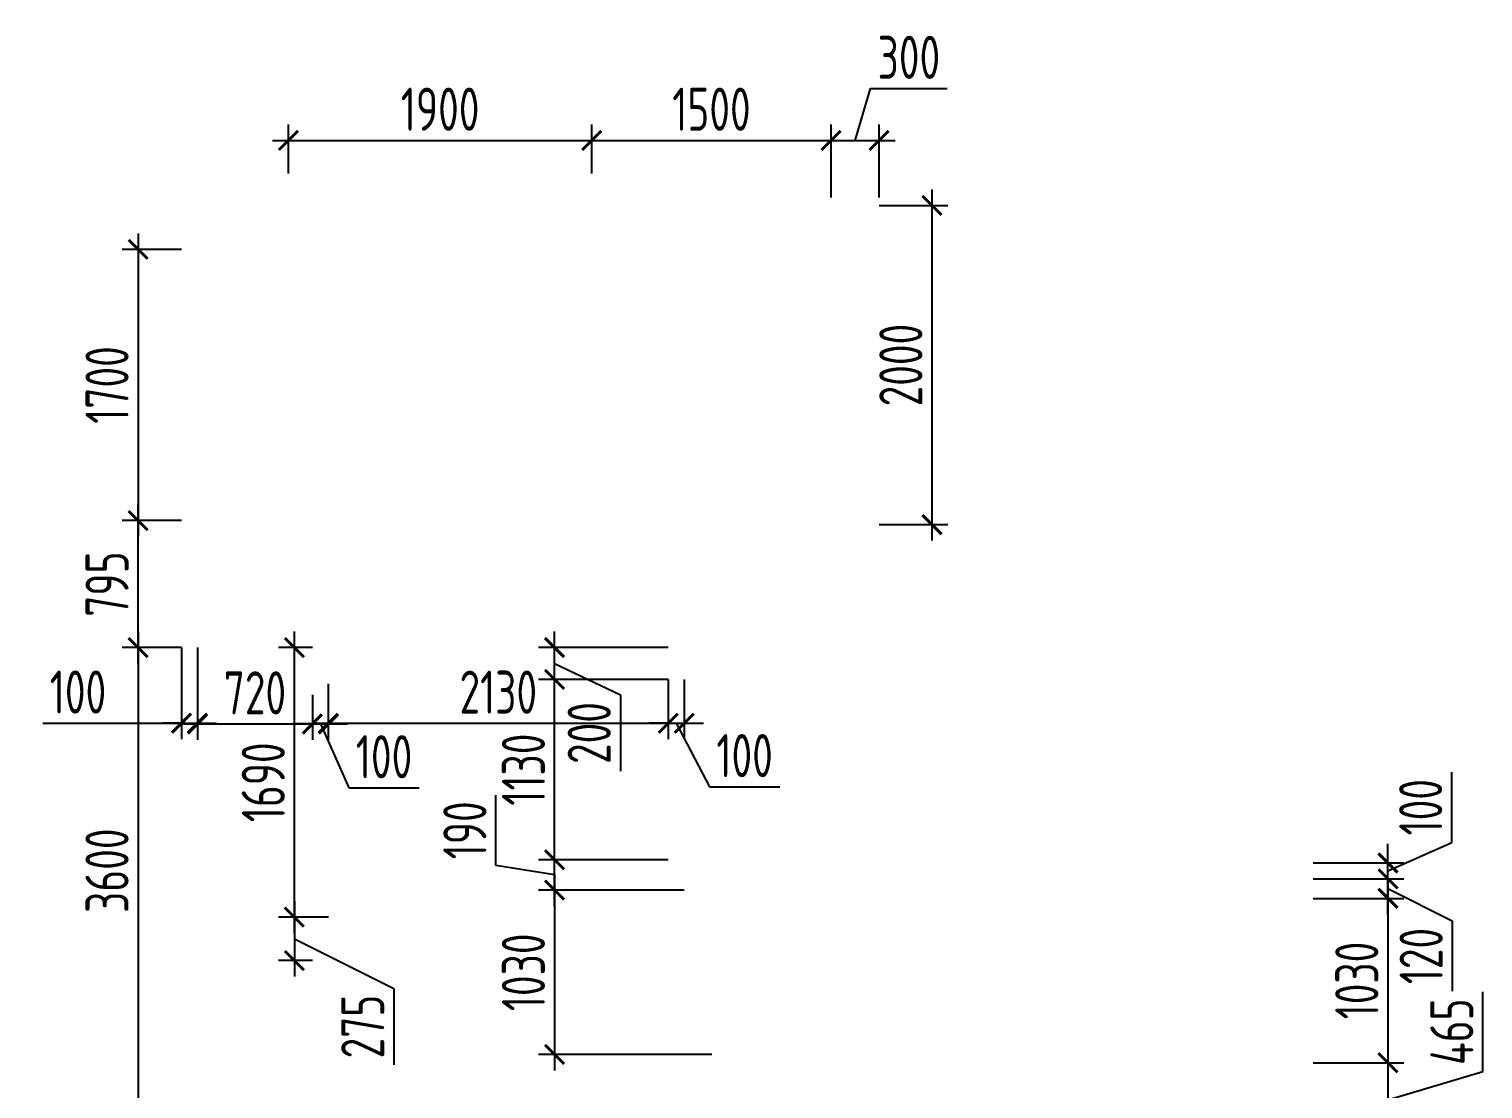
# Model space of a CAD drawing. Header units: millimetres. Extents: x -350007 to 536090, y -888 to 198380.
# Drawn here: x -198439 to -189329, y 124585 to 131226 of the extents above; entities that cross this region are included whole.
import ezdxf

# ---------------------------------------------------------------- set-up
doc = ezdxf.new("R2010")
doc.units = ezdxf.units.MM
doc.layers.add('АР_Размеры нов.', color=15, linetype='Continuous', lineweight=0)
doc.styles.add('ISOCPEUR', font='isocpeur.ttf', dxfattribs={"width": 0.7})
doc.dimstyles.new('R_100', dxfattribs={"dimtxt": 270, "dimasz": 120, "dimexe": 100, "dimexo": 0, "dimgap": 60, "dimtad": 1, "dimdec": 0, "dimrnd": 5, "dimzin": 0, "dimdsep": 46, "dimtxsty": 'ISOCPEUR', "dimblk": 'ARCHTICK', "dimcen": 0, "dimdle": 100, "dimclrd": 256, "dimclre": 256, "dimclrt": 256, "dimadec": 0, "dimazin": 0, "dimtfac": 2, "dimtdec": 0, "dimtofl": 0, "dimtmove": 1, "dimatfit": 3, "dimfxl": 1, "dimtvp": 3, "dimtolj": 1, "dimtzin": 0, "dimarcsym": 0})

# ---------------------------------------------------------------- blocks, each defined once
blk = doc.blocks.new('_ArchTick')
at = {"color": 0, "linetype": 'ByBlock', "const_width": 0.15}
blk.add_lwpolyline([(-0.5, -0.5), (0.5, 0.5)], dxfattribs=at)
blk = doc.blocks.new('*D2535')
at = {"layer": 'Defpoints', "color": 0, "ltscale": 100, "transparency": 16777216}
for p in [(-197483.9, 129845.9), (-197755.6, 128145.9), (-197483.9, 128145.9)]:
    blk.add_point(p, dxfattribs=at)
at = {"layer": 'АР_Размеры нов.', "lineweight": -2, "ltscale": 100, "transparency": 16777216}
for p, q in [((-197755.6, 129945.9), (-197755.6, 128045.9)), ((-197483.9, 129845.9), (-197855.6, 129845.9)), ((-197483.9, 128145.9), (-197855.6, 128145.9))]:
    blk.add_line(p, q, dxfattribs=at)
at = {"layer": 'АР_Размеры нов.', "lineweight": -2, "ltscale": 100, "transparency": 16777216, "xscale": 120, "yscale": 120, "zscale": 120}
for p, rotation in [((-197755.6, 129845.9), 90), ((-197755.6, 128145.9), 270)]:
    blk.add_blockref('_ArchTick', p, dxfattribs=dict(at, rotation=rotation))
at = {"layer": 'АР_Размеры нов.', "ltscale": 100, "transparency": 16777216, "insert": (-197950.6, 128995.9), "char_height": 270, "attachment_point": 5, "rotation": 90, "style": 'ISOCPEUR'}
blk.add_mtext('\\A1;1700', dxfattribs=at)
blk = doc.blocks.new('*D2540')
at = {"layer": 'Defpoints', "color": 0, "ltscale": 100, "transparency": 16777216}
for p in [(-195146.4, 127150.9), (-194433.9, 127150.9), (-194433.9, 126020.8)]:
    blk.add_point(p, dxfattribs=at)
at = {"layer": 'АР_Размеры нов.', "lineweight": -2, "ltscale": 100, "transparency": 16777216}
for p, q in [((-195146.4, 125920.8), (-195146.4, 127250.9)), ((-194433.9, 127150.9), (-195246.4, 127150.9)), ((-194433.9, 126020.8), (-195246.4, 126020.8))]:
    blk.add_line(p, q, dxfattribs=at)
at = {"layer": 'АР_Размеры нов.', "lineweight": -2, "ltscale": 100, "transparency": 16777216, "xscale": 120, "yscale": 120, "zscale": 120}
for p, rotation in [((-195146.4, 127150.9), 90), ((-195146.4, 126020.8), 270)]:
    blk.add_blockref('_ArchTick', p, dxfattribs=dict(at, rotation=rotation))
at = {"layer": 'АР_Размеры нов.', "ltscale": 100, "transparency": 16777216, "insert": (-195341.4, 126585.8), "char_height": 270, "attachment_point": 5, "rotation": 90, "style": 'ISOCPEUR'}
blk.add_mtext('\\A1;1130', dxfattribs=at)
blk = doc.blocks.new('*D2541')
at = {"layer": 'Defpoints', "color": 0, "ltscale": 100, "transparency": 16777216}
for p in [(-190393.9, 125779.2), (-190393.9, 124749.2), (-189924.2, 124749.2)]:
    blk.add_point(p, dxfattribs=at)
at = {"layer": 'АР_Размеры нов.', "lineweight": -2, "ltscale": 100, "transparency": 16777216}
for p, q in [((-189924.2, 125879.2), (-189924.2, 124649.2)), ((-190393.9, 125779.2), (-189824.2, 125779.2)), ((-190393.9, 124749.2), (-189824.2, 124749.2))]:
    blk.add_line(p, q, dxfattribs=at)
at = {"layer": 'АР_Размеры нов.', "lineweight": -2, "ltscale": 100, "transparency": 16777216, "xscale": 120, "yscale": 120, "zscale": 120}
for p, rotation in [((-189924.2, 125779.2), 90), ((-189924.2, 124749.2), 270)]:
    blk.add_blockref('_ArchTick', p, dxfattribs=dict(at, rotation=rotation))
at = {"layer": 'АР_Размеры нов.', "ltscale": 100, "transparency": 16777216, "insert": (-190119.2, 125264.2), "char_height": 270, "attachment_point": 5, "rotation": 90, "style": 'ISOCPEUR'}
blk.add_mtext('\\A1;1030', dxfattribs=at)
blk = doc.blocks.new('*D2542')
at = {"layer": 'Defpoints', "color": 0, "ltscale": 100, "transparency": 16777216}
for p in [(-190393.9, 125900.9), (-189924.2, 125900.9), (-190393.9, 125779.2)]:
    blk.add_point(p, dxfattribs=at)
at = {"layer": 'АР_Размеры нов.', "lineweight": -2, "ltscale": 100, "transparency": 16777216}
for p, q in [((-189924.2, 125679.2), (-189924.2, 126000.9)), ((-190393.9, 125900.9), (-189824.2, 125900.9)), ((-189924.2, 125840.1), (-189521.2, 125638.2)), ((-190393.9, 125779.2), (-189824.2, 125779.2)), ((-189521.2, 125638.2), (-189521.2, 125196.9))]:
    blk.add_line(p, q, dxfattribs=at)
at = {"layer": 'АР_Размеры нов.', "lineweight": -2, "ltscale": 100, "transparency": 16777216, "xscale": 120, "yscale": 120, "zscale": 120}
for p, rotation in [((-189924.2, 125900.9), 90), ((-189924.2, 125779.2), 270)]:
    blk.add_blockref('_ArchTick', p, dxfattribs=dict(at, rotation=rotation))
at = {"layer": 'АР_Размеры нов.', "ltscale": 100, "transparency": 16777216, "insert": (-189716.2, 125417.5), "char_height": 270, "attachment_point": 5, "rotation": 90, "style": 'ISOCPEUR'}
blk.add_mtext('\\A1;120', dxfattribs=at)
blk = doc.blocks.new('*D2544')
at = {"layer": 'Defpoints', "color": 0, "ltscale": 100, "transparency": 16777216}
for p in [(-194333.9, 125830.7), (-195146.4, 124800.7), (-194161.7, 124800.7)]:
    blk.add_point(p, dxfattribs=at)
at = {"layer": 'АР_Размеры нов.', "lineweight": -2, "ltscale": 100, "transparency": 16777216}
for p, q in [((-195146.4, 125930.7), (-195146.4, 124700.7)), ((-194333.9, 125830.7), (-195246.4, 125830.7)), ((-194161.7, 124800.7), (-195246.4, 124800.7))]:
    blk.add_line(p, q, dxfattribs=at)
at = {"layer": 'АР_Размеры нов.', "lineweight": -2, "ltscale": 100, "transparency": 16777216, "xscale": 120, "yscale": 120, "zscale": 120}
for p, rotation in [((-195146.4, 125830.7), 90), ((-195146.4, 124800.7), 270)]:
    blk.add_blockref('_ArchTick', p, dxfattribs=dict(at, rotation=rotation))
at = {"layer": 'АР_Размеры нов.', "ltscale": 100, "transparency": 16777216, "insert": (-195341.4, 125315.7), "char_height": 270, "attachment_point": 5, "rotation": 90, "style": 'ISOCPEUR'}
blk.add_mtext('\\A1;1030', dxfattribs=at)
blk = doc.blocks.new('*D2684')
at = {"layer": 'Defpoints', "color": 0, "ltscale": 100, "transparency": 16777216}
for p in [(-197755.6, 128145.9), (-197483.9, 128145.9), (-197483.9, 127350.7)]:
    blk.add_point(p, dxfattribs=at)
at = {"layer": 'АР_Размеры нов.', "lineweight": -2, "ltscale": 100, "transparency": 16777216}
for p, q in [((-197755.6, 127250.7), (-197755.6, 128245.9)), ((-197483.9, 128145.9), (-197855.6, 128145.9)), ((-197483.9, 127350.7), (-197855.6, 127350.7))]:
    blk.add_line(p, q, dxfattribs=at)
at = {"layer": 'АР_Размеры нов.', "lineweight": -2, "ltscale": 100, "transparency": 16777216, "xscale": 120, "yscale": 120, "zscale": 120}
for p, rotation in [((-197755.6, 128145.9), 90), ((-197755.6, 127350.7), 270)]:
    blk.add_blockref('_ArchTick', p, dxfattribs=dict(at, rotation=rotation))
at = {"layer": 'АР_Размеры нов.', "ltscale": 100, "transparency": 16777216, "insert": (-197950.6, 127748.3), "char_height": 270, "attachment_point": 5, "rotation": 90, "style": 'ISOCPEUR'}
blk.add_mtext('\\A1;795', dxfattribs=at)
blk = doc.blocks.new('*D2685')
at = {"layer": 'Defpoints', "color": 0, "ltscale": 100, "transparency": 16777216}
for p in [(-193112.9, 130120.8), (-193113, 128120.7), (-192781.5, 128120.7)]:
    blk.add_point(p, dxfattribs=at)
at = {"layer": 'АР_Размеры нов.', "lineweight": -2, "ltscale": 100, "transparency": 16777216}
for p, q in [((-192781.5, 130220.8), (-192781.5, 128020.7)), ((-193112.9, 130120.8), (-192681.5, 130120.8)), ((-193113, 128120.7), (-192681.5, 128120.7))]:
    blk.add_line(p, q, dxfattribs=at)
at = {"layer": 'АР_Размеры нов.', "lineweight": -2, "ltscale": 100, "transparency": 16777216, "xscale": 120, "yscale": 120, "zscale": 120}
for p, rotation in [((-192781.5, 130120.8), 90), ((-192781.5, 128120.7), 270)]:
    blk.add_blockref('_ArchTick', p, dxfattribs=dict(at, rotation=rotation))
at = {"layer": 'АР_Размеры нов.', "ltscale": 100, "transparency": 16777216, "insert": (-192976.5, 129120.7), "char_height": 270, "attachment_point": 5, "rotation": 90, "style": 'ISOCPEUR'}
blk.add_mtext('\\A1;2000', dxfattribs=at)
blk = doc.blocks.new('*D2948')
at = {"layer": 'Defpoints', "color": 0, "ltscale": 100, "transparency": 16777216}
for p in [(-194912.9, 130529), (-196813.9, 130320.7, 0), (-194912.9, 130320.7)]:
    blk.add_point(p, dxfattribs=at)
at = {"layer": 'АР_Размеры нов.', "lineweight": -2, "ltscale": 100, "transparency": 16777216}
for p, q in [((-196813.9, 130320.7), (-196813.9, 130629)), ((-194912.9, 130320.7), (-194912.9, 130629)), ((-196913.9, 130529), (-194812.9, 130529))]:
    blk.add_line(p, q, dxfattribs=at)
at = {"layer": 'АР_Размеры нов.', "lineweight": -2, "ltscale": 100, "transparency": 16777216, "xscale": 120, "yscale": 120, "zscale": 120, "rotation": 180}
blk.add_blockref('_ArchTick', (-196813.9, 130529), dxfattribs=at)
at = {"layer": 'АР_Размеры нов.', "lineweight": -2, "ltscale": 100, "transparency": 16777216, "xscale": 120, "yscale": 120, "zscale": 120}
blk.add_blockref('_ArchTick', (-194912.9, 130529), dxfattribs=at)
at = {"layer": 'АР_Размеры нов.', "ltscale": 100, "transparency": 16777216, "insert": (-195863.4, 130724), "char_height": 270, "attachment_point": 5, "style": 'ISOCPEUR'}
blk.add_mtext('\\A1;1900', dxfattribs=at)
blk = doc.blocks.new('*D2949')
at = {"layer": 'Defpoints', "color": 0, "ltscale": 100, "transparency": 16777216}
for p in [(-193413.4, 130529), (-194912.9, 130320.7), (-193413.4, 130320.7, 0)]:
    blk.add_point(p, dxfattribs=at)
at = {"layer": 'АР_Размеры нов.', "lineweight": -2, "ltscale": 100, "transparency": 16777216}
for p, q in [((-194912.9, 130320.7), (-194912.9, 130629)), ((-193413.4, 130320.7), (-193413.4, 130629)), ((-195012.9, 130529), (-193313.4, 130529))]:
    blk.add_line(p, q, dxfattribs=at)
at = {"layer": 'АР_Размеры нов.', "lineweight": -2, "ltscale": 100, "transparency": 16777216, "xscale": 120, "yscale": 120, "zscale": 120, "rotation": 180}
blk.add_blockref('_ArchTick', (-194912.9, 130529), dxfattribs=at)
at = {"layer": 'АР_Размеры нов.', "lineweight": -2, "ltscale": 100, "transparency": 16777216, "xscale": 120, "yscale": 120, "zscale": 120}
blk.add_blockref('_ArchTick', (-193413.4, 130529), dxfattribs=at)
at = {"layer": 'АР_Размеры нов.', "ltscale": 100, "transparency": 16777216, "insert": (-194163.2, 130724), "char_height": 270, "attachment_point": 5, "style": 'ISOCPEUR'}
blk.add_mtext('\\A1;1500', dxfattribs=at)
blk = doc.blocks.new('*D2967')
at = {"layer": 'Defpoints', "color": 0, "ltscale": 100, "transparency": 16777216}
for p in [(-193112.9, 130529), (-193413.4, 130170.8, 0), (-193112.9, 130170.8)]:
    blk.add_point(p, dxfattribs=at)
at = {"layer": 'АР_Размеры нов.', "lineweight": -2, "ltscale": 100, "transparency": 16777216}
for p, q in [((-193263.2, 130529), (-193165.7, 130854)), ((-193165.7, 130854), (-192686.6, 130854)), ((-193413.4, 130170.8), (-193413.4, 130629)), ((-193112.9, 130170.8), (-193112.9, 130629)), ((-193513.4, 130529), (-193012.9, 130529))]:
    blk.add_line(p, q, dxfattribs=at)
at = {"layer": 'АР_Размеры нов.', "lineweight": -2, "ltscale": 100, "transparency": 16777216, "xscale": 120, "yscale": 120, "zscale": 120, "rotation": 180}
blk.add_blockref('_ArchTick', (-193413.4, 130529), dxfattribs=at)
at = {"layer": 'АР_Размеры нов.', "lineweight": -2, "ltscale": 100, "transparency": 16777216, "xscale": 120, "yscale": 120, "zscale": 120}
blk.add_blockref('_ArchTick', (-193112.9, 130529), dxfattribs=at)
at = {"layer": 'АР_Размеры нов.', "ltscale": 100, "transparency": 16777216, "insert": (-192926.1, 131049), "char_height": 270, "attachment_point": 5, "style": 'ISOCPEUR'}
blk.add_mtext('\\A1;300', dxfattribs=at)
blk = doc.blocks.new('*D2855')
at = {"layer": 'Defpoints', "color": 0, "ltscale": 500, "transparency": 16777216}
for p in [(-195146.4, 127350.7), (-194433.9, 127350.7), (-194433.9, 127150.9)]:
    blk.add_point(p, dxfattribs=at)
at = {"layer": 'АР_Размеры нов.', "lineweight": -2, "ltscale": 500, "transparency": 16777216}
for p, q in [((-195146.4, 127050.9), (-195146.4, 127450.7)), ((-194433.9, 127350.7), (-195246.4, 127350.7)), ((-195146.4, 127250.8), (-194734.2, 127054.7)), ((-194433.9, 127150.9), (-195246.4, 127150.9)), ((-194734.2, 127054.7), (-194734.2, 126575.6))]:
    blk.add_line(p, q, dxfattribs=at)
at = {"layer": 'АР_Размеры нов.', "lineweight": -2, "ltscale": 500, "transparency": 16777216, "xscale": 120, "yscale": 120, "zscale": 120}
for p, rotation in [((-195146.4, 127350.7), 90), ((-195146.4, 127150.9), 270)]:
    blk.add_blockref('_ArchTick', p, dxfattribs=dict(at, rotation=rotation))
at = {"layer": 'АР_Размеры нов.', "lineweight": 13, "ltscale": 500, "transparency": 16777216, "insert": (-194929.2, 126815.1), "char_height": 270, "attachment_point": 5, "rotation": 90, "style": 'ISOCPEUR'}
blk.add_mtext('\\A1;200', dxfattribs=at)
blk = doc.blocks.new('*D2858')
at = {"layer": 'Defpoints', "color": 0, "ltscale": 500, "transparency": 16777216}
for p in [(-190393.9, 124749.2), (-190393.9, 124282.4), (-189924.2, 124282.4)]:
    blk.add_point(p, dxfattribs=at)
at = {"layer": 'АР_Размеры нов.', "lineweight": -2, "ltscale": 500, "transparency": 16777216}
for p, q in [((-189329.2, 124694.3), (-189329.2, 125192.3)), ((-189924.2, 124849.2), (-189924.2, 124182.4)), ((-190393.9, 124749.2), (-189824.2, 124749.2)), ((-189924.2, 124515.8), (-189329.2, 124694.3)), ((-190393.9, 124282.4), (-189824.2, 124282.4))]:
    blk.add_line(p, q, dxfattribs=at)
at = {"layer": 'АР_Размеры нов.', "lineweight": -2, "ltscale": 500, "transparency": 16777216, "xscale": 120, "yscale": 120, "zscale": 120}
for p, rotation in [((-189924.2, 124749.2), 90), ((-189924.2, 124282.4), 270)]:
    blk.add_blockref('_ArchTick', p, dxfattribs=dict(at, rotation=rotation))
at = {"layer": 'АР_Размеры нов.', "lineweight": 13, "ltscale": 500, "transparency": 16777216, "insert": (-189524.2, 124943.3), "char_height": 270, "attachment_point": 5, "rotation": 90, "style": 'ISOCPEUR'}
blk.add_mtext('\\A1;465', dxfattribs=at)
blk = doc.blocks.new('*D2870')
at = {"layer": 'Defpoints', "color": 0, "ltscale": 500, "transparency": 16777216}
for p in [(-195146.4, 126020.8), (-194433.9, 126020.8), (-194333.9, 125830.7)]:
    blk.add_point(p, dxfattribs=at)
at = {"layer": 'АР_Размеры нов.', "lineweight": -2, "ltscale": 500, "transparency": 16777216}
for p, q in [((-195513.4, 125984.8), (-195513.4, 126426.1)), ((-195146.4, 125730.7), (-195146.4, 126120.8)), ((-194433.9, 126020.8), (-195246.4, 126020.8)), ((-195146.4, 125925.7), (-195513.4, 125984.8)), ((-194333.9, 125830.7), (-195246.4, 125830.7))]:
    blk.add_line(p, q, dxfattribs=at)
at = {"layer": 'АР_Размеры нов.', "lineweight": -2, "ltscale": 500, "transparency": 16777216, "xscale": 120, "yscale": 120, "zscale": 120}
for p, rotation in [((-195146.4, 126020.8), 90), ((-195146.4, 125830.7), 270)]:
    blk.add_blockref('_ArchTick', p, dxfattribs=dict(at, rotation=rotation))
at = {"layer": 'АР_Размеры нов.', "lineweight": 13, "ltscale": 500, "transparency": 16777216, "insert": (-195708.4, 126205.5), "char_height": 270, "attachment_point": 5, "rotation": 90, "style": 'ISOCPEUR'}
blk.add_mtext('\\A1;190', dxfattribs=at)
blk = doc.blocks.new('*D3080')
at = {"layer": 'Defpoints', "color": 0, "ltscale": 500, "transparency": 16777216}
for p in [(-190393.9, 126000.9), (-189924.2, 126000.9), (-190393.9, 125900.9)]:
    blk.add_point(p, dxfattribs=at)
at = {"layer": 'АР_Размеры нов.', "lineweight": -2, "ltscale": 500, "transparency": 16777216}
for p, q in [((-189524.2, 126129.4), (-189524.2, 126570.7)), ((-189924.2, 125950.9), (-189524.2, 126129.4)), ((-189924.2, 126000.9), (-189924.2, 126120.9)), ((-190393.9, 126000.9), (-189824.2, 126000.9)), ((-189924.2, 125900.9), (-189924.2, 126000.9)), ((-190393.9, 125900.9), (-189824.2, 125900.9)), ((-189924.2, 125900.9), (-189924.2, 125780.9))]:
    blk.add_line(p, q, dxfattribs=at)
at = {"layer": 'АР_Размеры нов.', "lineweight": -2, "ltscale": 500, "transparency": 16777216, "xscale": 120, "yscale": 120, "zscale": 120}
for p, rotation in [((-189924.2, 126000.9), 270), ((-189924.2, 125900.9), 90)]:
    blk.add_blockref('_ArchTick', p, dxfattribs=dict(at, rotation=rotation))
at = {"layer": 'АР_Размеры нов.', "lineweight": 13, "ltscale": 500, "transparency": 16777216, "insert": (-189719.2, 126350.1), "char_height": 270, "attachment_point": 5, "rotation": 90, "style": 'ISOCPEUR'}
blk.add_mtext('\\A1;100', dxfattribs=at)
blk = doc.blocks.new('*D1655')
at = {"layer": 'Defpoints', "color": 0, "ltscale": 500, "transparency": 16777216}
for p in [(-197483.9, 127350.7), (-197383.9, 127350.7), (-197383.9, 126876.9)]:
    blk.add_point(p, dxfattribs=at)
at = {"layer": 'АР_Размеры нов.', "lineweight": -2, "ltscale": 500, "transparency": 16777216}
for p, q in [((-197483.9, 127350.7), (-197483.9, 126776.9)), ((-197383.9, 127350.7), (-197383.9, 126776.9)), ((-198353, 126876.9), (-197483.9, 126876.9)), ((-197483.9, 126876.9), (-197603.9, 126876.9)), ((-197483.9, 126876.9), (-197383.9, 126876.9)), ((-197383.9, 126876.9), (-197263.9, 126876.9))]:
    blk.add_line(p, q, dxfattribs=at)
at = {"layer": 'АР_Размеры нов.', "lineweight": -2, "ltscale": 500, "transparency": 16777216, "xscale": 120, "yscale": 120, "zscale": 120}
blk.add_blockref('_ArchTick', (-197483.9, 126876.9), dxfattribs=at)
at = {"layer": 'АР_Размеры нов.', "lineweight": -2, "ltscale": 500, "transparency": 16777216, "xscale": 120, "yscale": 120, "zscale": 120, "rotation": 180}
blk.add_blockref('_ArchTick', (-197383.9, 126876.9), dxfattribs=at)
at = {"layer": 'АР_Размеры нов.', "lineweight": 13, "ltscale": 500, "transparency": 16777216, "insert": (-198132.4, 127071.9), "char_height": 270, "attachment_point": 5, "style": 'ISOCPEUR'}
blk.add_mtext('\\A1;100', dxfattribs=at)
blk = doc.blocks.new('*D1656')
at = {"layer": 'Defpoints', "color": 0, "ltscale": 500, "transparency": 16777216}
for p in [(-197383.9, 127350.7), (-196663.9, 127054.5), (-196663.9, 126871.7)]:
    blk.add_point(p, dxfattribs=at)
at = {"layer": 'АР_Размеры нов.', "lineweight": -2, "ltscale": 500, "transparency": 16777216}
for p, q in [((-197383.9, 127350.7), (-197383.9, 126771.7)), ((-196663.9, 127054.5), (-196663.9, 126771.7)), ((-197483.9, 126871.7), (-196563.9, 126871.7))]:
    blk.add_line(p, q, dxfattribs=at)
at = {"layer": 'АР_Размеры нов.', "lineweight": -2, "ltscale": 500, "transparency": 16777216, "xscale": 120, "yscale": 120, "zscale": 120, "rotation": 180}
blk.add_blockref('_ArchTick', (-197383.9, 126871.7), dxfattribs=at)
at = {"layer": 'АР_Размеры нов.', "lineweight": -2, "ltscale": 500, "transparency": 16777216, "xscale": 120, "yscale": 120, "zscale": 120}
blk.add_blockref('_ArchTick', (-196663.9, 126871.7), dxfattribs=at)
at = {"layer": 'АР_Размеры нов.', "lineweight": 13, "ltscale": 500, "transparency": 16777216, "insert": (-197023.9, 127066.7), "char_height": 270, "attachment_point": 5, "style": 'ISOCPEUR'}
blk.add_mtext('\\A1;720', dxfattribs=at)
blk = doc.blocks.new('*D1657')
at = {"layer": 'Defpoints', "color": 0, "ltscale": 500, "transparency": 16777216}
for p in [(-196563.9, 127123.4), (-196663.9, 127054.5), (-196563.9, 126871.7)]:
    blk.add_point(p, dxfattribs=at)
at = {"layer": 'АР_Размеры нов.', "lineweight": -2, "ltscale": 500, "transparency": 16777216}
for p, q in [((-196563.9, 127123.4), (-196563.9, 126771.7)), ((-196663.9, 127054.5), (-196663.9, 126771.7)), ((-196663.9, 126871.7), (-196783.9, 126871.7)), ((-196663.9, 126871.7), (-196563.9, 126871.7)), ((-196613.9, 126871.7), (-196435.4, 126471.7)), ((-196563.9, 126871.7), (-196443.9, 126871.7)), ((-196435.4, 126471.7), (-195994.1, 126471.7))]:
    blk.add_line(p, q, dxfattribs=at)
at = {"layer": 'АР_Размеры нов.', "lineweight": -2, "ltscale": 500, "transparency": 16777216, "xscale": 120, "yscale": 120, "zscale": 120}
blk.add_blockref('_ArchTick', (-196663.9, 126871.7), dxfattribs=at)
at = {"layer": 'АР_Размеры нов.', "lineweight": -2, "ltscale": 500, "transparency": 16777216, "xscale": 120, "yscale": 120, "zscale": 120, "rotation": 180}
blk.add_blockref('_ArchTick', (-196563.9, 126871.7), dxfattribs=at)
at = {"layer": 'АР_Размеры нов.', "lineweight": 13, "ltscale": 500, "transparency": 16777216, "insert": (-196214.8, 126666.7), "char_height": 270, "attachment_point": 5, "style": 'ISOCPEUR'}
blk.add_mtext('\\A1;100', dxfattribs=at)
blk = doc.blocks.new('*D1658')
at = {"layer": 'Defpoints', "color": 0, "ltscale": 500, "transparency": 16777216}
for p in [(-196563.9, 127123.4), (-194433.9, 127150.8), (-194433.9, 126876)]:
    blk.add_point(p, dxfattribs=at)
at = {"layer": 'АР_Размеры нов.', "lineweight": -2, "ltscale": 500, "transparency": 16777216}
for p, q in [((-196563.9, 127123.4), (-196563.9, 126776)), ((-194433.9, 127150.8), (-194433.9, 126776)), ((-196663.9, 126876), (-194333.9, 126876))]:
    blk.add_line(p, q, dxfattribs=at)
at = {"layer": 'АР_Размеры нов.', "lineweight": -2, "ltscale": 500, "transparency": 16777216, "xscale": 120, "yscale": 120, "zscale": 120, "rotation": 180}
blk.add_blockref('_ArchTick', (-196563.9, 126876), dxfattribs=at)
at = {"layer": 'АР_Размеры нов.', "lineweight": -2, "ltscale": 500, "transparency": 16777216, "xscale": 120, "yscale": 120, "zscale": 120}
blk.add_blockref('_ArchTick', (-194433.9, 126876), dxfattribs=at)
at = {"layer": 'АР_Размеры нов.', "lineweight": 13, "ltscale": 500, "transparency": 16777216, "insert": (-195498.9, 127071), "char_height": 270, "attachment_point": 5, "style": 'ISOCPEUR'}
blk.add_mtext('\\A1;2130', dxfattribs=at)
blk = doc.blocks.new('*D1659')
at = {"layer": 'Defpoints', "color": 0, "ltscale": 500, "transparency": 16777216}
for p in [(-194433.9, 127150.8), (-194333.9, 127150.9), (-194333.9, 126876.9)]:
    blk.add_point(p, dxfattribs=at)
at = {"layer": 'АР_Размеры нов.', "lineweight": -2, "ltscale": 500, "transparency": 16777216}
for p, q in [((-194433.9, 127150.8), (-194433.9, 126776.9)), ((-194333.9, 127150.9), (-194333.9, 126776.9)), ((-194433.9, 126876.9), (-194553.9, 126876.9)), ((-194433.9, 126876.9), (-194333.9, 126876.9)), ((-194383.9, 126876.9), (-194176.1, 126478.6)), ((-194333.9, 126876.9), (-194213.9, 126876.9)), ((-194176.1, 126478.6), (-193734.8, 126478.6))]:
    blk.add_line(p, q, dxfattribs=at)
at = {"layer": 'АР_Размеры нов.', "lineweight": -2, "ltscale": 500, "transparency": 16777216, "xscale": 120, "yscale": 120, "zscale": 120}
blk.add_blockref('_ArchTick', (-194433.9, 126876.9), dxfattribs=at)
at = {"layer": 'АР_Размеры нов.', "lineweight": -2, "ltscale": 500, "transparency": 16777216, "xscale": 120, "yscale": 120, "zscale": 120, "rotation": 180}
blk.add_blockref('_ArchTick', (-194333.9, 126876.9), dxfattribs=at)
at = {"layer": 'АР_Размеры нов.', "lineweight": 13, "ltscale": 500, "transparency": 16777216, "insert": (-193955.5, 126673.6), "char_height": 270, "attachment_point": 5, "style": 'ISOCPEUR'}
blk.add_mtext('\\A1;100', dxfattribs=at)
blk = doc.blocks.new('*D2409')
at = {"layer": 'Defpoints', "color": 0, "ltscale": 500, "transparency": 16777216}
for p in [(-197483.9, 127350.7), (-197755.6, 123750.7), (-197383.9, 123750.7)]:
    blk.add_point(p, dxfattribs=at)
at = {"layer": 'АР_Размеры нов.', "lineweight": -2, "ltscale": 500, "transparency": 16777216}
for p, q in [((-197755.6, 127450.7), (-197755.6, 123650.7)), ((-197483.9, 127350.7), (-197855.6, 127350.7)), ((-197383.9, 123750.7), (-197855.6, 123750.7))]:
    blk.add_line(p, q, dxfattribs=at)
at = {"layer": 'АР_Размеры нов.', "lineweight": -2, "ltscale": 500, "transparency": 16777216, "xscale": 120, "yscale": 120, "zscale": 120}
for p, rotation in [((-197755.6, 127350.7), 90), ((-197755.6, 123750.7), 270)]:
    blk.add_blockref('_ArchTick', p, dxfattribs=dict(at, rotation=rotation))
at = {"layer": 'АР_Размеры нов.', "lineweight": 13, "ltscale": 500, "transparency": 16777216, "insert": (-197950.6, 125952.5), "char_height": 270, "attachment_point": 5, "rotation": 90, "style": 'ISOCPEUR'}
blk.add_mtext('\\A1;3600', dxfattribs=at)
blk = doc.blocks.new('*D4065')
at = {"layer": 'Defpoints', "color": 0, "transparency": 16777216}
for p in [(-196563.8, 125661.7), (-196776.6, 125388.9), (-196663.9, 125388.9)]:
    blk.add_point(p, dxfattribs=at)
at = {"layer": 'АР_Размеры нов.', "lineweight": -2, "transparency": 16777216}
for p, q in [((-196776.6, 125761.7), (-196776.6, 125288.9)), ((-196563.8, 125661.7), (-196876.6, 125661.7)), ((-196776.6, 125525.3), (-196153.4, 125215)), ((-196663.9, 125388.9), (-196876.6, 125388.9)), ((-196153.4, 125215), (-196153.4, 124735.9))]:
    blk.add_line(p, q, dxfattribs=at)
at = {"layer": 'АР_Размеры нов.', "lineweight": -2, "transparency": 16777216, "xscale": 120, "yscale": 120, "zscale": 120}
for p, rotation in [((-196776.6, 125661.7), 90), ((-196776.6, 125388.9), 270)]:
    blk.add_blockref('_ArchTick', p, dxfattribs=dict(at, rotation=rotation))
at = {"layer": 'АР_Размеры нов.', "transparency": 16777216, "insert": (-196348.4, 124975.5), "char_height": 270, "attachment_point": 5, "rotation": 90, "style": 'ISOCPEUR'}
blk.add_mtext('\\A1;275', dxfattribs=at)
blk = doc.blocks.new('*D4085')
at = {"layer": 'Defpoints', "color": 0, "transparency": 16777216}
for p in [(-196776.6, 127350.7), (-196663.9, 127350.7), (-196663.9, 125661.7)]:
    blk.add_point(p, dxfattribs=at)
at = {"layer": 'АР_Размеры нов.', "lineweight": -2, "transparency": 16777216}
for p, q in [((-196776.6, 125561.7), (-196776.6, 127450.7)), ((-196663.9, 127350.7), (-196876.6, 127350.7)), ((-196663.9, 125661.7), (-196876.6, 125661.7))]:
    blk.add_line(p, q, dxfattribs=at)
at = {"layer": 'АР_Размеры нов.', "lineweight": -2, "transparency": 16777216, "xscale": 120, "yscale": 120, "zscale": 120}
for p, rotation in [((-196776.6, 127350.7), 90), ((-196776.6, 125661.7), 270)]:
    blk.add_blockref('_ArchTick', p, dxfattribs=dict(at, rotation=rotation))
at = {"layer": 'АР_Размеры нов.', "transparency": 16777216, "insert": (-196971.6, 126506.2), "char_height": 270, "attachment_point": 5, "rotation": 90, "style": 'ISOCPEUR'}
blk.add_mtext('\\A1;1690', dxfattribs=at)

msp = doc.modelspace()

# ---------------------------------------------------------------- dimensions: what is measured, and where the dimension line sits
at = {"layer": 'АР_Размеры нов.', "ltscale": 100}
for base, p1, p2, override, picture, middle in [((-193112.9154, 130529.0028), (-193413.3955, 130170.7839, 0), (-193112.9154, 130170.7839), {"dimpost": '\\X', "dimfxl": 300, "dimarcsym": 1}, '*D2967', (-193105.6555, 131049.0028)), ((-194912.9, 130529), (-196813.9, 130320.7, 0), (-194912.9, 130320.7), {"dimpost": '\\X', "dimfxl": 2.5, "dimarcsym": 1}, '*D2948', (-195863.4, 130724)), ((-193413.3955, 130529.0028), (-194912.9151, 130320.6825), (-193413.3955, 130320.6825, 0), {"dimpost": '\\X', "dimfxl": 2.5, "dimarcsym": 1}, '*D2949', (-194163.1553, 130724.0028))]:
    dim = msp.add_linear_dim(base=base, p1=p1, p2=p2, dimstyle='R_100', override=override, dxfattribs=at)
    dim.commit()
    dim.dimension.update_dxf_attribs({"geometry": picture, "text_midpoint": middle})
for base, p1, p2, picture, middle in [((-192781.5, 128120.7), (-193112.9, 130120.8), (-193113, 128120.7), '*D2685', (-192976.5, 129120.7)), ((-197755.6, 128145.9), (-197483.9, 129845.9), (-197483.9, 128145.9), '*D2535', (-197950.6, 128995.9)), ((-197755.6, 128145.9), (-197483.9, 127350.7), (-197483.9, 128145.9), '*D2684', (-197950.6, 127748.3)), ((-195146.4, 127150.9), (-194433.9, 126020.8), (-194433.9, 127150.9), '*D2540', (-195341.4, 126585.8)), ((-195146.4, 124800.7), (-194333.9, 125830.7), (-194161.7, 124800.7), '*D2544', (-195341.4, 125315.7)), ((-189924.2, 124749.2), (-190393.9, 125779.2), (-190393.9, 124749.2), '*D2541', (-190119.2, 125264.2))]:
    dim = msp.add_linear_dim(base=base, p1=p1, p2=p2, angle=90, dimstyle='R_100', override={"dimpost": '\\X', "dimfxl": 2.5, "dimarcsym": 1}, dxfattribs=at)
    dim.commit()
    dim.dimension.update_dxf_attribs({"geometry": picture, "text_midpoint": middle})
at = {"layer": 'АР_Размеры нов.', "lineweight": 13, "ltscale": 500}
for base, p1, p2, override, picture, middle in [((-197755.6, 123750.7), (-197483.9, 127350.7), (-197383.9, 123750.7), {"dimpost": '\\X'}, '*D2409', (-197755.6, 125952.5)), ((-195146.4, 127350.7), (-194433.9, 127150.9), (-194433.9, 127350.7), {"dimpost": '\\X', "dimfxl": 2.5, "dimarcsym": 1}, '*D2855', (-194734.2, 126994.7)), ((-189924.2, 126000.9), (-190393.9, 125900.9), (-190393.9, 126000.9), {"dimpost": '\\X'}, '*D3080', (-189524.2, 126189.4)), ((-195146.4, 126020.8), (-194333.9, 125830.7), (-194433.9, 126020.8), {"dimpost": '\\X', "dimfxl": 2.5, "dimarcsym": 1}, '*D2870', (-195513.4, 126044.8))]:
    dim = msp.add_linear_dim(base=base, p1=p1, p2=p2, angle=90, dimstyle='R_100', override=override, dxfattribs=at)
    dim.commit()
    dim.dimension.update_dxf_attribs({"geometry": picture, "text_midpoint": middle, "dimtype": 160})
at = {"layer": 'АР_Размеры нов.'}
dim = msp.add_linear_dim(base=(-196776.6, 127350.7), p1=(-196663.9, 125661.7), p2=(-196663.9, 127350.7), angle=90, dimstyle='R_100', override={"dimpost": '\\X'}, dxfattribs=at)
dim.commit()
dim.dimension.update_dxf_attribs({"geometry": '*D4085', "text_midpoint": (-196971.6, 126506.2)})
at = {"layer": 'АР_Размеры нов.', "lineweight": 13, "ltscale": 500}
for base, p1, p2, picture, middle in [((-197383.9, 126876.9), (-197483.9, 127350.7), (-197383.9, 127350.7), '*D1655', (-198132.4, 126715.5)), ((-196563.9, 126871.7), (-196663.9, 127054.5), (-196563.9, 127123.4), '*D1657', (-196375.4, 126471.7)), ((-194333.9, 126876.9), (-194433.9, 127150.8), (-194333.9, 127150.9), '*D1659', (-194116.1, 126478.6))]:
    dim = msp.add_linear_dim(base=base, p1=p1, p2=p2, dimstyle='R_100', override={"dimpost": '\\X'}, dxfattribs=at)
    dim.commit()
    dim.dimension.update_dxf_attribs({"geometry": picture, "text_midpoint": middle, "dimtype": 160})
for base, p1, p2, picture, middle in [((-196663.9, 126871.7), (-197383.9, 127350.7), (-196663.9, 127054.5), '*D1656', (-197023.9, 127066.7)), ((-194433.9, 126876), (-196563.9, 127123.4), (-194433.9, 127150.8), '*D1658', (-195498.9, 127071))]:
    dim = msp.add_linear_dim(base=base, p1=p1, p2=p2, dimstyle='R_100', override={"dimpost": '\\X'}, dxfattribs=at)
    dim.commit()
    dim.dimension.update_dxf_attribs({"geometry": picture, "text_midpoint": middle})
at = {"layer": 'АР_Размеры нов.', "ltscale": 100}
dim = msp.add_linear_dim(base=(-189924.2, 125900.9), p1=(-190393.9, 125779.2), p2=(-190393.9, 125900.9), angle=90, dimstyle='R_100', override={"dimpost": '\\X', "dimfxl": 2.5, "dimarcsym": 1}, dxfattribs=at)
dim.commit()
dim.dimension.update_dxf_attribs({"geometry": '*D2542', "text_midpoint": (-189521.2, 125578.2), "dimtype": 160})
at = {"layer": 'АР_Размеры нов.'}
dim = msp.add_linear_dim(base=(-196776.6, 125388.9), p1=(-196563.8, 125661.7), p2=(-196663.9, 125388.9), angle=90, dimstyle='R_100', override={"dimpost": '\\X'}, dxfattribs=at)
dim.commit()
dim.dimension.update_dxf_attribs({"geometry": '*D4065', "text_midpoint": (-196153.4, 125155), "dimtype": 160})
at = {"layer": 'АР_Размеры нов.', "lineweight": 13, "ltscale": 500}
dim = msp.add_linear_dim(base=(-189924.2, 124282.4), p1=(-190393.9, 124749.2), p2=(-190393.9, 124282.4), angle=90, dimstyle='R_100', override={"dimpost": '\\X', "dimfxl": 2.5, "dimarcsym": 1}, dxfattribs=at)
dim.commit()
dim.dimension.update_dxf_attribs({"geometry": '*D2858', "text_midpoint": (-189524.2, 124754.3)})

doc.saveas('drawing.dxf')
